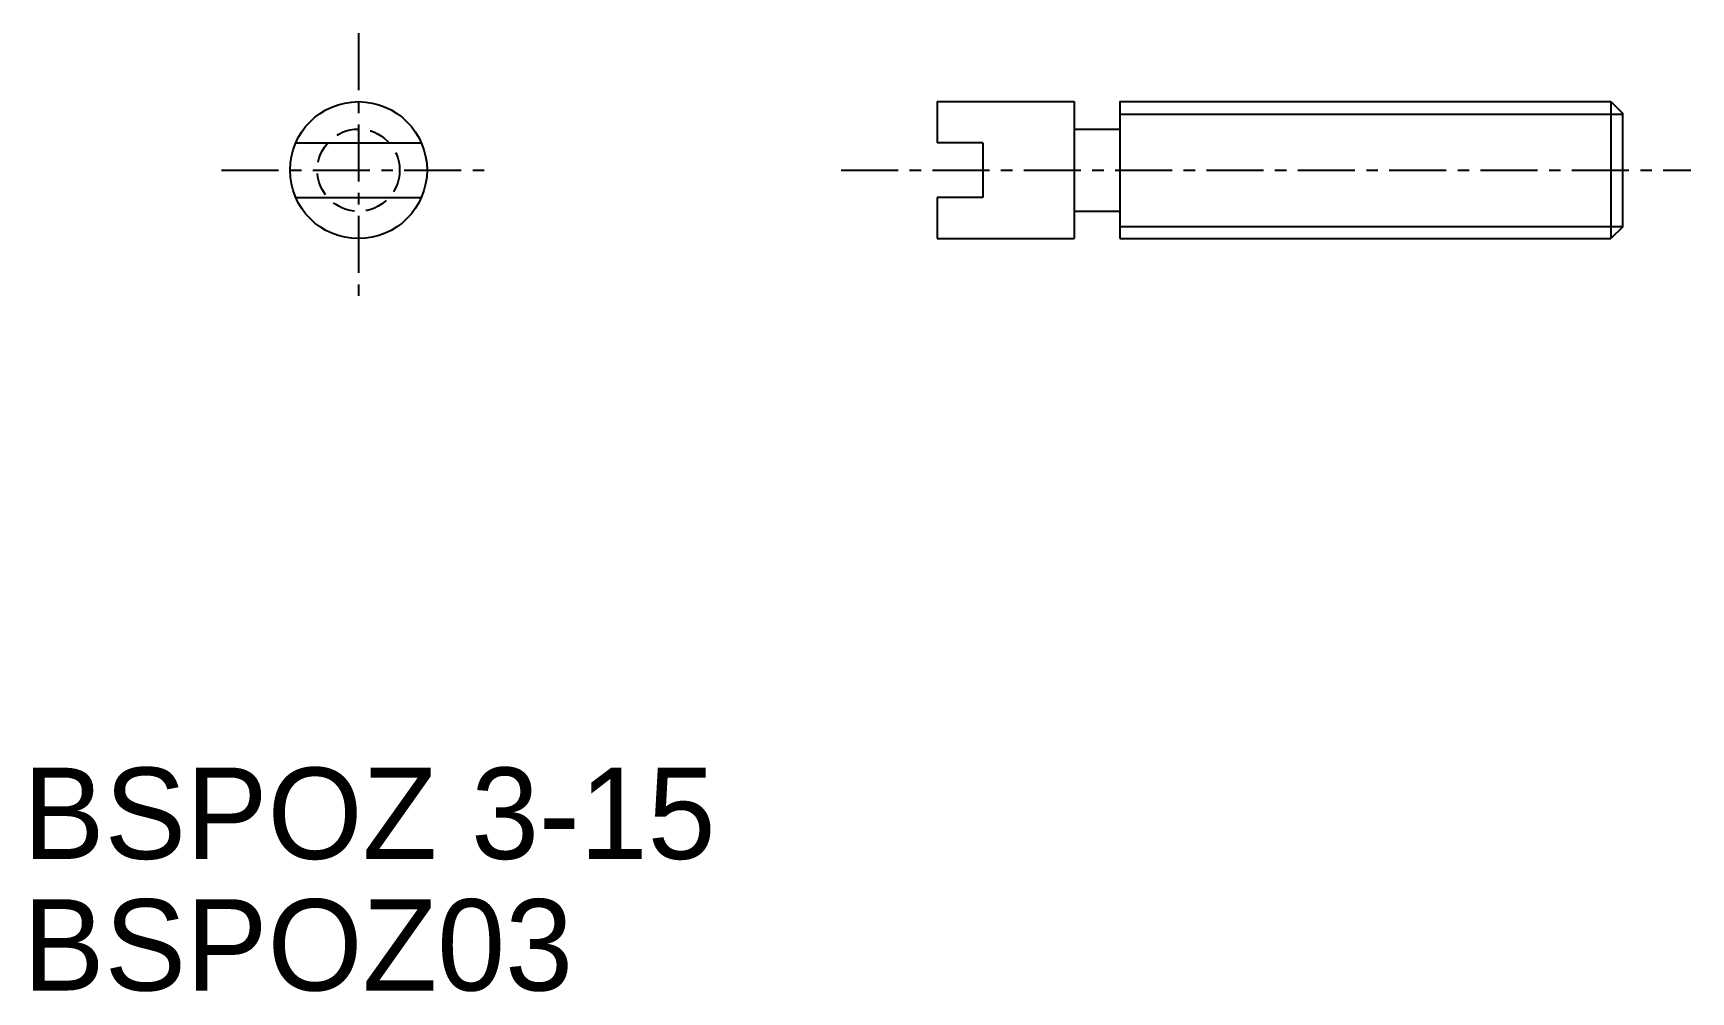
# Model space of a CAD drawing. Extents: x 53.3 to 89.6, y 118.2 to 139.2.
import ezdxf

# ---------------------------------------------------------------- set-up
doc = ezdxf.new("R2010")
doc.units = 0
doc.linetypes.add('CENTER', pattern=[2, 1.25, -0.25, 0.25, -0.25])
doc.linetypes.add('DASHED', pattern=[0.75, 0.5, -0.25])
doc.layers.get('0').update_dxf_attribs({"linetype": 'CONTINUOUS'})
doc.layers.add('CENTER', color=1, linetype='CENTER')

msp = doc.modelspace()

# ---------------------------------------------------------------- linework, layer by layer
at = {"color": 7, "linetype": 'CONTINUOUS'}
for p, q in [((73.075, 137.657), (73.075, 136.757)), ((73.075, 137.657), (76.075, 137.657)), ((76.075, 137.657), (76.075, 134.657)), ((77.075, 137.657), (87.825, 137.657)), ((77.075, 137.657), (77.075, 134.657)), ((87.825, 137.657), (87.825, 134.657)), ((87.825, 137.657), (88.075, 137.407)), ((88.075, 137.407), (88.075, 134.907)), ((76.075, 137.057), (77.075, 137.057)), ((59.029, 136.757), (61.779, 136.757)), ((74.075, 136.757), (73.075, 136.757)), ((74.075, 136.757), (74.075, 135.557)), ((59.029, 135.557), (61.779, 135.557)), ((73.075, 135.557), (73.075, 134.657)), ((74.075, 135.557), (73.075, 135.557)), ((76.075, 135.257), (77.075, 135.257)), ((73.075, 134.657), (76.075, 134.657)), ((77.075, 134.657), (87.825, 134.657)), ((88.075, 134.907), (87.825, 134.657))]:
    msp.add_line(p, q, dxfattribs=at)
at = {"color": 3, "linetype": 'CONTINUOUS'}
for p, q in [((77.075, 137.386), (88.075, 137.386)), ((77.075, 134.927), (88.075, 134.927))]:
    msp.add_line(p, q, dxfattribs=at)
at = {"color": 7, "linetype": 'CONTINUOUS'}
msp.add_circle((60.404, 136.157), 1.5, dxfattribs=at)
at = {"color": 3, "linetype": 'DASHED'}
msp.add_circle((60.404, 136.157), 0.9, dxfattribs=at)
at = {"layer": 'CENTER', "color": 1, "linetype": 'CENTER'}
for p, q in [((60.404, 139.157), (60.404, 133.157)), ((57.404, 136.157), (63.404, 136.157)), ((70.97, 136.157), (89.575, 136.157))]:
    msp.add_line(p, q, dxfattribs=at)

# ---------------------------------------------------------------- texts
for s, p in [('BSPOZ 3-15', (53.061, 121.076)), ('BSPOZ03', (53.061, 118.195))]:
    msp.add_text(s, height=2).set_placement(p)

doc.saveas('drawing.dxf')
